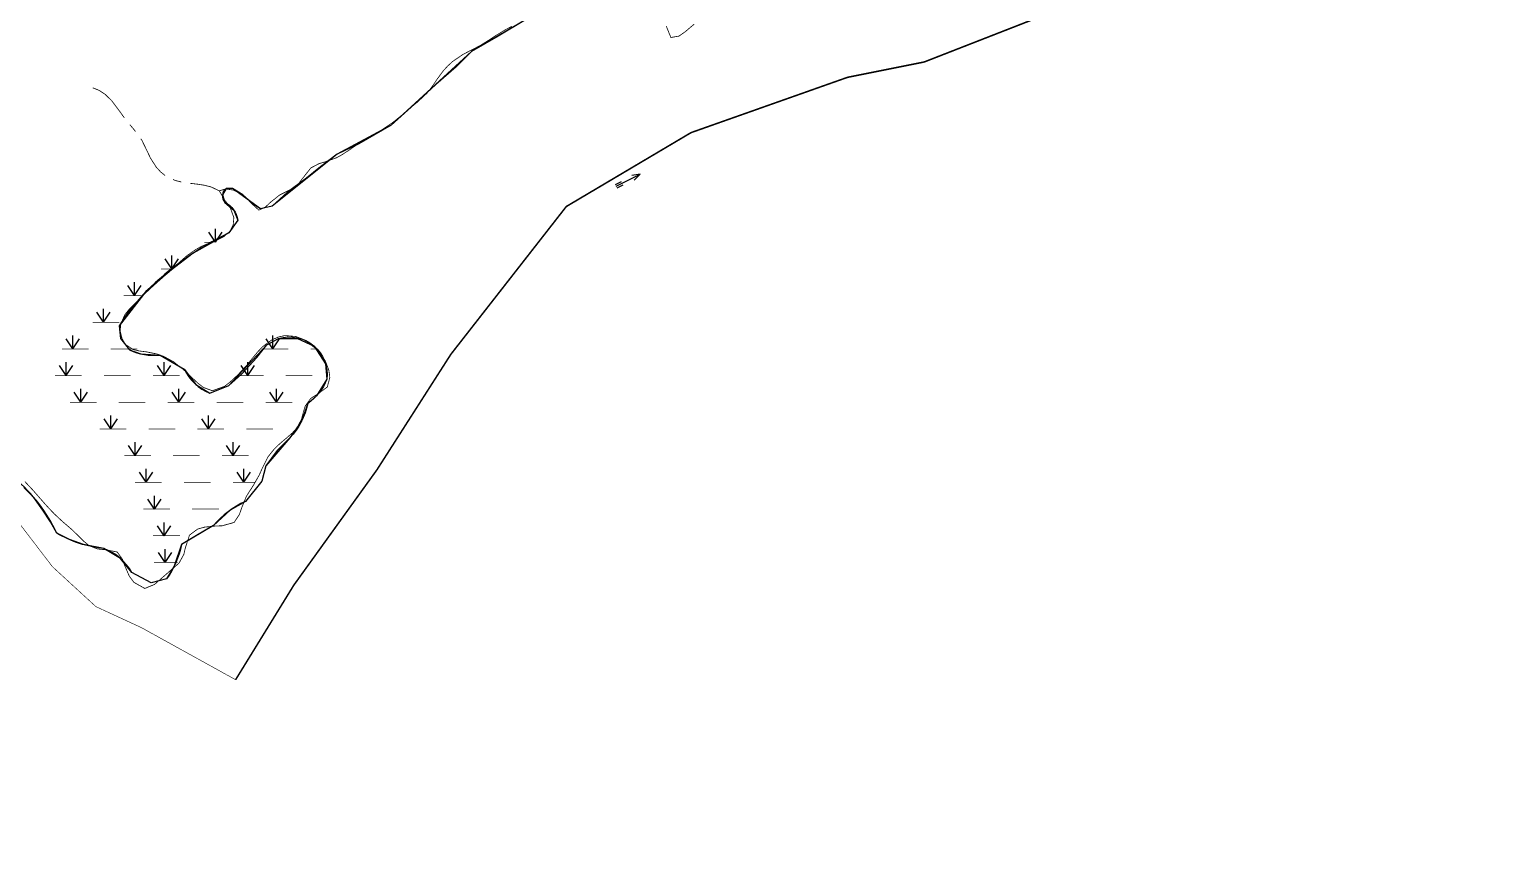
# Model space of a CAD drawing. Extents: x 204834 to 208707, y 4853033 to 4855981.
# Drawn here: x 207930.9 to 208263, y 4853033.3 to 4853220.5 of the extents above; entities that cross this region are included whole.
import ezdxf

# ---------------------------------------------------------------- set-up
doc = ezdxf.new("R2010")
doc.units = 0
doc.header["$LTSCALE"] = 1.5
doc.header["$MEASUREMENT"] = 0
for name, color, linetype in [('CD-MALHA-LOTES', 40, 'CONTINUOUS'), ('HD-ALAGADO-BREJO', 170, 'CONTINUOUS'), ('HD-CURSO-INTER', 170, 'CONTINUOUS'), ('HD-CURSO-PERENE', 170, 'CONTINUOUS'), ('HD-TXT-PERENE', 170, 'CONTINUOUS'), ('LM-LIM-SETOR-FISCAL', 7, 'CONTINUOUS'), ('LM-LIMITE-MUNICIPAL', 2, 'CONTINUOUS'), ('RU-QUADRAS', 6, 'CONTINUOUS')]:
    doc.layers.add(name, color=color, linetype=linetype)
doc.linetypes.add('Limite', pattern='A,20,-3,[130,ltypeshp.shx,S=6.35,R=0,X=0,Y=0],-3,20', length=46)

# ---------------------------------------------------------------- blocks, each defined once
blk = doc.blocks.new('COD035', base_point=(205760.96, 4854542.39))
at = {"layer": 'HD-TXT-PERENE'}
for p, q in [((205760.96, 4854542.795731), (205762.46, 4854542.795731)), ((205760.96, 4854542.395731), (205766.96, 4854542.395731)), ((205760.96, 4854541.995731), (205762.46, 4854541.995731))]:
    blk.add_line(p, q, dxfattribs=at)
blk.add_lwpolyline([(205765.16, 4854541.795731), (205766.96, 4854542.395731), (205765.16, 4854542.995731)], dxfattribs=at)
blk = doc.blocks.new('*X23')
at = {"layer": 'HD-ALAGADO-BREJO'}
for points in [[(207972.700657, 4853172.631407), (207971.199897, 4853174.880901)], [(207972.700657, 4853172.631407), (207972.699644, 4853175.631407)], [(207972.700657, 4853172.631407), (207974.199897, 4853174.881914)], [(207962.946453, 4853166.631156), (207961.445802, 4853168.880722)], [(207962.946453, 4853166.631156), (207962.945585, 4853169.631155)], [(207962.946453, 4853166.631156), (207964.445802, 4853168.881589)], [(207954.549197, 4853160.630856), (207953.04871, 4853162.880532)], [(207954.549197, 4853160.630856), (207954.548548, 4853163.630856)], [(207954.549197, 4853160.630856), (207956.04871, 4853162.88118)], [(207947.570022, 4853154.630648), (207947.5695, 4853157.630648)], [(207947.570022, 4853154.630648), (207946.06963, 4853156.880387)], [(207947.570022, 4853154.630648), (207949.06963, 4853156.880908)], [(207940.675835, 4853148.630383), (207940.675509, 4853151.630383)], [(207985.636788, 4853148.630884), (207985.6364, 4853151.630884)], [(207940.675835, 4853148.630383), (207939.175591, 4853150.88022)], [(207940.675835, 4853148.630383), (207942.175591, 4853150.880545)], [(207985.636788, 4853148.630884), (207984.136497, 4853150.88069)], [(207985.636788, 4853148.630884), (207987.136497, 4853150.881078)], [(207939.152237, 4853142.630268), (207937.652052, 4853144.880145)], [(207939.152237, 4853142.630268), (207939.15199, 4853145.630268)], [(207939.152237, 4853142.630268), (207940.652052, 4853144.880392)], [(207961.152237, 4853142.632075), (207959.652052, 4853144.881952)], [(207961.152237, 4853142.632075), (207961.15199, 4853145.632075)], [(207961.152237, 4853142.632075), (207962.652052, 4853144.882198)], [(207980.030985, 4853142.630722), (207978.53076, 4853144.880572)], [(207980.030985, 4853142.630722), (207980.030685, 4853145.630722)], [(207980.030985, 4853142.630722), (207981.53076, 4853144.880872)], [(207942.474106, 4853136.630218), (207940.973967, 4853138.880125)], [(207942.474106, 4853136.630218), (207942.47392, 4853139.630218)], [(207942.474106, 4853136.630218), (207943.973967, 4853138.880311)], [(207964.474106, 4853136.631583), (207962.973967, 4853138.88149)], [(207964.474106, 4853136.631583), (207964.47392, 4853139.631583)], [(207964.474106, 4853136.631583), (207965.973967, 4853138.881676)], [(207986.474106, 4853136.632948), (207984.973966, 4853138.882855)], [(207986.474106, 4853136.632948), (207986.47392, 4853139.632948)], [(207986.474106, 4853136.632948), (207987.973966, 4853138.883041)], [(207949.164272, 4853130.630268), (207947.664118, 4853132.880165)], [(207949.164272, 4853130.630268), (207949.164067, 4853133.630268)], [(207949.164272, 4853130.630268), (207950.664118, 4853132.88037)], [(207971.164272, 4853130.63177), (207969.664118, 4853132.881668)], [(207971.164272, 4853130.63177), (207971.164067, 4853133.63177)], [(207971.164272, 4853130.63177), (207972.664118, 4853132.881873)], [(207954.699144, 4853124.630317), (207953.198966, 4853126.880199)], [(207954.699144, 4853124.630317), (207954.698907, 4853127.630317)], [(207954.699144, 4853124.630317), (207956.198966, 4853126.880436)], [(207976.699144, 4853124.632057), (207975.198966, 4853126.881938)], [(207976.699144, 4853124.632057), (207976.698907, 4853127.632057)], [(207976.699144, 4853124.632057), (207978.198966, 4853126.882175)], [(207957.136906, 4853118.630327), (207957.136647, 4853121.630327)], [(207979.136906, 4853118.632231), (207979.136647, 4853121.632231)], [(207957.136906, 4853118.630327), (207955.636712, 4853120.880197)], [(207957.136906, 4853118.630327), (207958.636712, 4853120.880457)], [(207979.136906, 4853118.632231), (207977.636712, 4853120.882101)], [(207979.136906, 4853118.632231), (207980.636712, 4853120.882361)], [(207958.981441, 4853112.630337), (207957.481224, 4853114.880193)], [(207958.981441, 4853112.630337), (207958.981152, 4853115.630337)], [(207958.981441, 4853112.630337), (207960.481224, 4853114.880482)], [(207961.211064, 4853106.630477), (207959.710712, 4853108.880242)], [(207961.211064, 4853106.630477), (207961.210595, 4853109.630477)], [(207961.211064, 4853106.630477), (207962.710712, 4853108.880711)], [(207961.375756, 4853100.630538), (207959.87532, 4853102.880248)], [(207961.375756, 4853100.630538), (207961.375175, 4853103.630538)], [(207961.375756, 4853100.630538), (207962.87532, 4853102.880829)]]:
    blk.add_lwpolyline(points, dxfattribs=at)
at = {"layer": 'HD-ALAGADO-BREJO', "const_width": 0.13}
for points in [[(207970.200657, 4853172.630564), (207971.200657, 4853172.630901)], [(207971.200657, 4853172.630901), (207971.957134, 4853172.630581)], [(207960.446453, 4853166.630433), (207961.446453, 4853166.630722)], [(207961.446453, 4853166.630722), (207962.446453, 4853166.631011)], [(207962.446453, 4853166.631011), (207962.843173, 4853166.630457)], [(207952.049197, 4853160.630316), (207953.049197, 4853160.630532)], [(207953.049197, 4853160.630532), (207956.049196, 4853160.63118)], [(207956.049196, 4853160.63118), (207956.343499, 4853160.630359)], [(207945.070022, 4853154.630213), (207946.070022, 4853154.630387)], [(207946.070022, 4853154.630387), (207951.070021, 4853154.631256)], [(207938.175835, 4853148.630111), (207939.175835, 4853148.63022)], [(207939.175835, 4853148.63022), (207944.175835, 4853148.630763)], [(207949.175835, 4853148.631305), (207955.175835, 4853148.631956)], [(207983.136788, 4853148.630561), (207984.136788, 4853148.63069)], [(207984.136788, 4853148.63069), (207989.136788, 4853148.631337)], [(207994.136788, 4853148.631984), (207995.136788, 4853148.632113)], [(207995.136788, 4853148.632113), (207995.158827, 4853148.630681)], [(207936.652237, 4853142.630063), (207937.652237, 4853142.630145)], [(207937.652237, 4853142.630145), (207942.652237, 4853142.630556)], [(207947.652237, 4853142.630966), (207953.652237, 4853142.631459)], [(207958.652237, 4853142.63187), (207959.652237, 4853142.631952)], [(207959.652237, 4853142.631952), (207964.652237, 4853142.632363)], [(207977.530985, 4853142.630472), (207978.530985, 4853142.630572)], [(207978.530985, 4853142.630572), (207983.530985, 4853142.631072)], [(207988.530985, 4853142.631572), (207994.530985, 4853142.632172)], [(207939.974106, 4853136.630063), (207940.974106, 4853136.630125)], [(207940.974106, 4853136.630125), (207945.974106, 4853136.630435)], [(207950.974106, 4853136.630746), (207956.974106, 4853136.631118)], [(207961.974106, 4853136.631428), (207962.974106, 4853136.63149)], [(207962.974106, 4853136.63149), (207967.974106, 4853136.6318)], [(207972.974106, 4853136.632111), (207978.974106, 4853136.632483)], [(207983.974106, 4853136.632793), (207984.974106, 4853136.632855)], [(207984.974106, 4853136.632855), (207989.974106, 4853136.633165)], [(207946.664272, 4853130.630097), (207947.664272, 4853130.630165)], [(207947.664272, 4853130.630165), (207952.664272, 4853130.630507)], [(207957.664272, 4853130.630848), (207963.664272, 4853130.631258)], [(207968.664272, 4853130.6316), (207969.664272, 4853130.631668)], [(207969.664272, 4853130.631668), (207974.664272, 4853130.632009)], [(207979.664272, 4853130.632351), (207985.664272, 4853130.632761)], [(207952.199144, 4853124.630119), (207953.199144, 4853124.630199)], [(207953.199144, 4853124.630199), (207958.199144, 4853124.630594)], [(207963.199144, 4853124.630989), (207969.199144, 4853124.631464)], [(207974.199144, 4853124.631859), (207975.199144, 4853124.631938)], [(207975.199144, 4853124.631938), (207980.199144, 4853124.632334)], [(207954.636906, 4853118.630111), (207955.636906, 4853118.630197)], [(207955.636906, 4853118.630197), (207960.636906, 4853118.63063)], [(207965.636906, 4853118.631063), (207971.636906, 4853118.631582)], [(207976.636906, 4853118.632015), (207977.636906, 4853118.632101)], [(207977.636906, 4853118.632101), (207981.636906, 4853118.632447)], [(207981.636906, 4853118.632447), (207981.705816, 4853118.630382)], [(207956.481441, 4853112.630096), (207957.481441, 4853112.630193)], [(207957.481441, 4853112.630193), (207962.481441, 4853112.630674)], [(207967.481441, 4853112.631156), (207973.481441, 4853112.631734)], [(207958.711064, 4853106.630086), (207959.711064, 4853106.630242)], [(207959.711064, 4853106.630242), (207964.711064, 4853106.631024)], [(207958.875756, 4853100.630054), (207959.875756, 4853100.630248)], [(207959.875756, 4853100.630248), (207963.875756, 4853100.631022)], [(207963.875756, 4853100.631022), (207964.223903, 4853100.630108)]]:
    blk.add_lwpolyline(points, dxfattribs=at)

msp = doc.modelspace()

# ---------------------------------------------------------------- linework, layer by layer
at = {"layer": 'CD-MALHA-LOTES', "linetype": 'Continuous'}
msp.add_lwpolyline([(208042.04, 4853222.41), (208036.31, 4853218.98), (208030.29, 4853215.54), (208026.86, 4853212.11), (208022.27, 4853208.1), (208018.26, 4853204.38), (208012.25, 4853198.94), (208004.93, 4853194.76), (208000.06, 4853192.47), (207996.34, 4853189.61), (207993.19, 4853187.04), (207988.89, 4853183.89), (207985.46, 4853180.74), (207982.88, 4853180.17), (207981.45, 4853181.03), (207978.87, 4853183.32), (207976.58, 4853184.75), (207975.15, 4853184.75), (207974.29, 4853183.32), (207974.86, 4853181.6), (207976.86, 4853179.88), (207977.72, 4853177.59), (207975.72, 4853174.73), (207972.28, 4853172.73), (207967.7, 4853170.15), (207962.83, 4853166.43), (207957.1, 4853161.57), (207953.09, 4853156.99), (207951.09, 4853153.84), (207951.37, 4853150.98), (207953.38, 4853148.4), (207955.96, 4853147.54), (207960.25, 4853147.26), (207965.69, 4853144.11), (207968.27, 4853140.67), (207971.42, 4853138.67), (207975.72, 4853140.39), (207978.58, 4853142.96), (207982.02, 4853146.68), (207984.31, 4853149.55), (207986.89, 4853150.98), (207991.19, 4853150.98), (207994.91, 4853149.26), (207997.49, 4853145.25), (207997.77, 4853141.82), (207995.48, 4853138.1), (207993.48, 4853136.38), (207992.04, 4853132.37), (207989.47, 4853128.65), (207986.6, 4853125.79), (207984.03, 4853122.36), (207983.17, 4853118.92), (207979.44, 4853114.34), (207976.01, 4853112.34), (207972.28, 4853108.91), (207968.84, 4853106.9), (207965.12, 4853104.61), (207963.4, 4853099.75), (207961.68, 4853096.89), (207958.25, 4853096.03), (207953.95, 4853098.32), (207951.37, 4853101.47), (207947.65, 4853103.75), (207943.07, 4853104.61), (207939.92, 4853105.76), (207937.05, 4853107.19), (207935.62, 4853109.76), (207933.9, 4853112.34), (207931.9, 4853115.2), (207929.61, 4853117.49)], dxfattribs=at)
at = {"layer": 'HD-CURSO-INTER', "const_width": 0.18}
for points in [[(207945.12, 4853207.38), (207946.05, 4853207)], [(207946.05, 4853207), (207946.6, 4853206.77)], [(207946.6, 4853206.77), (207947.77, 4853206)], [(207947.77, 4853206), (207947.86, 4853205.95)], [(207947.86, 4853205.95), (207949.22, 4853204.63)], [(207949.22, 4853204.63), (207949.37, 4853204.48)], [(207949.37, 4853204.48), (207951.05, 4853202.26)], [(207951.05, 4853202.26), (207951.17, 4853202.1)], [(207951.17, 4853202.1), (207951.64, 4853201.44)], [(207951.64, 4853201.44), (207952.04, 4853200.87)], [(207952.04, 4853200.87), (207952.23, 4853200.64)], [(207953.47, 4853199.07), (207953.53, 4853199)], [(207953.53, 4853199), (207954.12, 4853198.31)], [(207954.12, 4853198.31), (207954.51, 4853197.85)], [(207954.51, 4853197.85), (207954.74, 4853197.53)], [(207955.92, 4853195.91), (207956.17, 4853195.57)], [(207956.17, 4853195.57), (207957.3, 4853193.25)], [(207957.3, 4853193.25), (207957.48, 4853192.89)], [(207957.48, 4853192.89), (207957.73, 4853192.35)], [(207957.73, 4853192.35), (207958.12, 4853191.53)], [(207958.12, 4853191.53), (207959.25, 4853189.77)], [(207959.25, 4853189.77), (207959.39, 4853189.55)], [(207959.39, 4853189.55), (207959.89, 4853189.01)], [(207959.89, 4853189.01), (207960.42, 4853188.42)], [(207960.42, 4853188.42), (207961.37, 4853187.67)], [(207963.15, 4853186.77), (207963.7, 4853186.51)], [(207963.7, 4853186.51), (207965.05, 4853186.19)], [(207967.03, 4853185.89), (207968.02, 4853185.77)], [(207968.02, 4853185.77), (207968.81, 4853185.68)], [(207968.81, 4853185.68), (207970, 4853185.49)], [(207970, 4853185.49), (207970.32, 4853185.44)], [(207970.32, 4853185.44), (207970.97, 4853185.27)], [(207970.97, 4853185.27), (207971.77, 4853185.06)], [(207971.77, 4853185.06), (207972.83, 4853184.55)], [(207972.83, 4853184.55), (207973.58, 4853184.2)], [(207973.58, 4853184.2), (207973.58, 4853184.2)]]:
    msp.add_lwpolyline(points, dxfattribs=at)
at = {"layer": 'HD-CURSO-PERENE', "const_width": 0.18}
for points in [[(208039.37, 4853221.18), (208038.03, 4853220.5), (208035.71, 4853219.09), (208034.46, 4853218.26), (208032.28, 4853216.9), (208030.95, 4853216.2), (208029.61, 4853215.52), (208028.29, 4853214.82), (208026.08, 4853213.31), (208024.96, 4853212.29), (208023.94, 4853211.18), (208022.46, 4853209.16), (208021.63, 4853207.91), (208020.33, 4853206.2), (208018.15, 4853204.16), (208016.97, 4853203.21), (208015.38, 4853201.88), (208014.24, 4853200.9), (208012.63, 4853199.6), (208010.14, 4853197.93), (208008.85, 4853197.16), (208006.79, 4853195.94), (208004.24, 4853194.35), (208002.54, 4853193.21), (208001.28, 4853192.38), (207999.97, 4853191.65), (207997.46, 4853190.74), (207995.99, 4853190.3), (207994.18, 4853189.35), (207992.3, 4853186.98), (207991.4, 4853185.78), (207989.87, 4853184.61), (207987.15, 4853183.26), (207985.19, 4853181.7), (207983.95, 4853180.56), (207982.48, 4853179.85), (207980.62, 4853181.55), (207979.46, 4853182.89), (207976.83, 4853184.35), (207975.04, 4853184.63), (207973.58, 4853184.2), (207974.82, 4853182.08), (207975.98, 4853180.59), (207976.86, 4853178.16), (207976.71, 4853176.59), (207976.06, 4853175.22), (207974.6, 4853173.88), (207973.26, 4853173.21), (207971.81, 4853172.66), (207969.49, 4853171.66), (207968.18, 4853170.92), (207966.23, 4853169.55), (207963.98, 4853167.58), (207962.88, 4853166.55), (207961.02, 4853164.84), (207959.89, 4853163.84), (207958.23, 4853162.35), (207956.06, 4853160.31), (207954.99, 4853159.26), (207953.26, 4853157.49), (207952.31, 4853156.29), (207951.38, 4853154.14), (207951.32, 4853152.56), (207951.7, 4853151), (207952.46, 4853149.66), (207954.18, 4853148.51), (207955.65, 4853148.17), (207957.22, 4853147.97), (207959.64, 4853147.48), (207961.07, 4853146.96), (207963.33, 4853145.73), (207965.61, 4853143.9), (207966.72, 4853142.86), (207968.78, 4853140.91), (207970.04, 4853139.95), (207972.03, 4853139.23), (207974.74, 4853140.2), (207976.03, 4853141.2), (207977.81, 4853142.86), (207979.82, 4853145.04), (207981.36, 4853146.94), (207982.32, 4853148.09), (207983.37, 4853149.18), (207985.42, 4853150.68), (207986.83, 4853151.3), (207988.31, 4853151.64), (207990.75, 4853151.44), (207992.17, 4853150.9), (207993.51, 4853150.13), (207995.6, 4853148.42), (207997.39, 4853146.01), (207998.22, 4853143.86), (207998.44, 4853142.25), (207997.88, 4853140.07), (207995.46, 4853138.33), (207994.15, 4853137.51), (207992.9, 4853135.77), (207992.47, 4853134.31), (207992.06, 4853132.81), (207991, 4853130.81), (207989.98, 4853129.71), (207988.82, 4853128.7), (207987.07, 4853127.21), (207985.98, 4853126.17), (207984.53, 4853124.36), (207983.19, 4853121.68), (207982.58, 4853120.3), (207981.31, 4853118.05), (207979.7, 4853115.53), (207978.63, 4853112.93), (207978.11, 4853111.42), (207976.93, 4853109.61), (207974.24, 4853108.86), (207972.58, 4853108.79), (207970.25, 4853108.55), (207968.72, 4853108.12), (207966.88, 4853106.76), (207965.96, 4853103.94), (207965.61, 4853102.43), (207964.54, 4853100.48), (207962.25, 4853098.49), (207960.23, 4853096.72), (207958.99, 4853095.65), (207956.83, 4853094.76), (207954.37, 4853096.14), (207953.35, 4853097.52), (207952.35, 4853099.81), (207951.81, 4853101.32), (207950.63, 4853102.96), (207947.8, 4853103.49), (207946.2, 4853103.64), (207944.29, 4853104.41), (207943.12, 4853105.36), (207942.03, 4853106.46), (207940.42, 4853108.01), (207938.16, 4853109.96), (207936.45, 4853111.56), (207935.42, 4853112.64), (207934.4, 4853113.75), (207932.64, 4853115.76), (207931.65, 4853116.89), (207929.88, 4853118.78)], [(208080.38, 4853221.7), (208078.37, 4853219.99), (208076.95, 4853219), (208075.14, 4853218.69), (208074.09, 4853221.25)]]:
    msp.add_lwpolyline(points, dxfattribs=at)
at = {"layer": 'LM-LIM-SETOR-FISCAL', "linetype": 'Limite', "ltscale": 0.1, "const_width": 0.13, "flags": 128}
msp.add_lwpolyline([(208132.13, 4853213.19), (208114.89, 4853209.76), (208079.6, 4853197.34), (208051.55, 4853180.72), (208025.58, 4853147.48), (208008.96, 4853121.51), (207990.27, 4853095.54), (207977.18, 4853074.27), (207977.18, 4853074.27), (207977.25, 4853074.22), (207977.18, 4853074.27), (207956.1, 4853085.93), (207945.82, 4853090.68), (207936.07, 4853099.64), (207925.79, 4853113.08), (207912.87, 4853122.04), (207901.27, 4853129.42), (207885.99, 4853134.43), (207866.22, 4853130.48), (207857.06, 4853117.3), (207855.74, 4853109.65), (207854.29, 4853104.12), (207849.81, 4853098.58), (207843.48, 4853094.63), (207832.35, 4853091.47), (207826.81, 4853088.04), (207822.46, 4853090.02), (207820.49, 4853094.5), (207817.85, 4853098.72), (207811.26, 4853102.27), (207805.07, 4853103.59), (207799.14, 4853104.38), (207790.7, 4853104.38), (207787.01, 4853100.03), (207786.62, 4853093.31), (207788.2, 4853087.12), (207790.57, 4853079.61), (207790.97, 4853071.24), (207790.84, 4853064.52), (207788.33, 4853057.66), (207782.8, 4853050.28), (207778.71, 4853047.25), (207773.44, 4853045.67), (207762.04, 4853043.3), (207754.13, 4853041.45), (207747.15, 4853035.92), (207736.87, 4853033.41), (207724.88, 4853033.81), (207719.34, 4853036.97), (207718.29, 4853046.46), (207718.15, 4853057.73), (207718.02, 4853064.06), (207716.7, 4853070.78), (207713.41, 4853075.39), (207708.27, 4853076.71), (207703.66, 4853075.26), (207699.7, 4853071.57), (207695.82, 4853066.3), (207691.07, 4853063.26), (207679.08, 4853063.26), (207668.54, 4853066.43), (207663.92, 4853071.17), (207660.23, 4853076.31), (207656.54, 4853081.71), (207653.12, 4853086.99), (207651.8, 4853094.76), (207650.35, 4853101.35), (207645.47, 4853108.07), (207638.75, 4853112.42), (207633.48, 4853114.13), (207625.51, 4853116.05), (207616.55, 4853118.55), (207607.72, 4853121.45), (207599.15, 4853123.03), (207589.26, 4853124.48), (207579.64, 4853122.9), (207567.98, 4853122.5), (207563.63, 4853123.29), (207559.41, 4853125.53), (207549.66, 4853131.07), (207540.31, 4853134.1), (207534.9, 4853135.16), (207526.34, 4853135.42), (207517.37, 4853134.63), (207509.86, 4853132.26), (207501.03, 4853132.12), (207496.16, 4853134.1), (207489.44, 4853138.19), (207485.09, 4853140.95), (207483.24, 4853145.3), (207433.38, 4853135.75), (207434.67, 4853127.72), (207426.82, 4853124.81), (207415.73, 4853122.98), (207396.77, 4853120.95), (207392.49, 4853119.11), (207387.47, 4853118.39), (207381.3, 4853117.24), (207376.56, 4853116.38), (207369.1, 4853115.23), (207357.97, 4853112.75), (207344.5, 4853111.15), (207333.42, 4853111.36), (207328.77, 4853111.37), (207320.7, 4853109.57), (207319.42, 4853105.86), (207317.92, 4853104.36), (207313.42, 4853103), (207306.84, 4853102), (207303.18, 4853099.75), (207300.74, 4853099.94), (207297.24, 4853101.27), (207294.36, 4853102.41), (207290.13, 4853102.41), (207285.91, 4853101.58), (207283.75, 4853100.66), (207281.89, 4853098.7), (207278.14, 4853097.67), (207267.11, 4853095.09), (207250.59, 4853091.4), (207242.24, 4853089.87), (207232.02, 4853089.01), (207225.74, 4853087.76), (207218.42, 4853086.81), (207208.78, 4853084.88), (207201.06, 4853083.36), (207192.55, 4853081.52), (207188.75, 4853080.47), (207183.81, 4853079.34), (207181.54, 4853078.81), (207178.97, 4853078.21), (207175.42, 4853077.24), (207161.51, 4853073.61), (207134.62, 4853067.5), (207121.18, 4853063.43), (207109.77, 4853060.98), (207083.02, 4853055.24), (207071.92, 4853053.66), (207063.04, 4853052.2), (207057.57, 4853051.22), (207048.59, 4853049.32), (207041.5, 4853047.9), (207028.02, 4853045.07), (207018.95, 4853043.22), (207009.04, 4853041.02), (207007.25, 4853052.87), (207006.42, 4853057.28), (207004.98, 4853065.92), (207003.06, 4853076.97), (207001.71, 4853082.51), (207000.15, 4853089.03), (206998.25, 4853095.75), (206995.98, 4853101.99), (206993.74, 4853107.81), (206987.39, 4853105.57), (206977.81, 4853100.47), (206967.6, 4853097.61), (206962.59, 4853093.58), (206958.92, 4853089.46), (206955.6, 4853082.5), (206950.01, 4853078.17), (206943.28, 4853074.5), (206936.66, 4853071.45), (206932.61, 4853069.6), (206929.01, 4853068.36), (206924.61, 4853067.87), (206920.58, 4853068.19), (206915.12, 4853068.72), (206902.95, 4853070.8), (206891.38, 4853067.85), (206880.4, 4853065.73), (206872.64, 4853064.04), (206858.24, 4853060.22), (206847.8, 4853057.54), (206840.17, 4853055.43), (206828.46, 4853052.32), (206822.53, 4853050.63), (206811.52, 4853047.66), (206803.01, 4853045.24), (206783.97, 4853039.27), (206779.35, 4853035.22), (206768.83, 4853039.64), (206726.11, 4853063.48), (206713.2, 4853068.45), (206676.44, 4853090.31), (206672.42, 4853095.9), (206668.43, 4853097.71), (206665.78, 4853098.35), (206614.27, 4853094.76), (206560.2, 4853092.06), (206527.07, 4853088.1), (206526.63, 4853090.28), (206436.89, 4853085.62), (206403.59, 4853083.9), (206378.69, 4853082.54), (206306.59, 4853077.18), (206281.43, 4853073.09), (206250.76, 4853068.13), (206249.32, 4853067.81), (206241.73, 4853106.06), (206174.74, 4853099.25), (206115.25, 4853096.39), (206097.24, 4853093.29), (206088.22, 4853093.5), (206047.56, 4853092.24), (205987.11, 4853086.63), (205973.22, 4853086.23), (205954.27, 4853084.91), (205875.14, 4853081.42), (205864.61, 4853080.53), (205796.33, 4853076.78), (205791.35, 4853076.88), (205760.46, 4853075.4), (205708.12, 4853073.2), (205697.96, 4853072.98), (205694.02, 4853072.84), (205648.48, 4853073.83), (205657.67, 4853139.89), (205663.09, 4853176.52), (205673.5, 4853240.08), (205679.81, 4853273), (205682.39, 4853291.1), (205686.45, 4853319.25), (205690.23, 4853344.16), (205693.06, 4853366.18), (205695.8, 4853385.06), (205698.77, 4853405.47), (205701.84, 4853427.15), (205703.38, 4853440.04), (205705.6, 4853461.25), (205707.13, 4853485.05), (205708.09, 4853504.93), (205707.25, 4853529.87), (205706.63, 4853547.82), (205704.33, 4853573.07), (205701.82, 4853593.22), (205697.65, 4853618.26), (205692.43, 4853645.81), (205685.96, 4853670.23), (205679.7, 4853691.73), (205670, 4853719.35), (205658.78, 4853745.51), (205610.54, 4853829.65), (205562.78, 4853902.04), (205476.94, 4854024.43), (205418.69, 4854109.18), (205356.81, 4854200.14), (205285.27, 4854304.56), (205232.63, 4854379.82), (205148.32, 4854500.33), (205059.6, 4854625.34), (204995.99, 4854716.47), (204934.98, 4854801.22), (204887.55, 4854871.19), (204871.08, 4854893.76), (204835.64, 4854946.28), (204834.25, 4854948.2), (204845.64, 4854959.83), (204876.75, 4854964.71), (204914.35, 4854970.84), (204996.87, 4854983.31), (205090.66, 4854997.71), (205105.98, 4854999.94), (205187.94, 4855012.05), (205245.94, 4855021.11), (205272.68, 4855025.85), (205289.82, 4855028.52), (205353.63, 4855038.1), (205379.87, 4855044.32), (205380.17, 4855053.59), (205399.55, 4855054.95), (205426.54, 4855056.03), (205437.99, 4855056.62), (205499.63, 4855060.67), (205539.31, 4855063.19), (205567.09, 4855064.98), (205582.41, 4855066.09), (205635.91, 4855070), (205692.95, 4855073.42), (205739.37, 4855076.32), (205755.85, 4855076.88), (205779.09, 4855078.91), (205796.39, 4855080.33), (205832.27, 4855082.2), (205855.36, 4855083.58), (205884.96, 4855084.97), (205904.85, 4855085.43), (205945.85, 4855088.06), (205975.45, 4855089.94), (205990.04, 4855090.61), (206010.45, 4855091.62), (206021.42, 4855091.93), (206022.38, 4855094.63), (206023.19, 4855099.07), (206023.73, 4855105.32), (206023.73, 4855114.57), (206023.61, 4855122.77), (206023.73, 4855128.91), (206023.31, 4855148.74), (206059.09, 4855155.08), (206090.43, 4855139.24), (206138.56, 4855111.07), (206178.75, 4855088.19), (206206.79, 4855072.52), (206222.46, 4855062.86), (206230.38, 4855057.64), (206237.19, 4855052.51), (206245.02, 4855046.96), (206277.61, 4855028.92), (206315.11, 4855009.06), (206322.43, 4855004.94), (206334.61, 4854998.15), (206344.05, 4854991.94), (206370.01, 4854978.16), (206377.13, 4854974.52), (206383.62, 4854970.88), (206391.86, 4854965.97), (206400.96, 4854960.99), (206409.67, 4854956.24), (206418.06, 4854951.81), (206428.03, 4854946.58), (206436.74, 4854941.99), (206446.39, 4854936.45), (206454.94, 4854931.86), (206463.33, 4854927.27), (206473.94, 4854921.41), (206483.44, 4854916.66), (206493.49, 4854911.28), (206502.2, 4854906.53), (206509.16, 4854902.73), (206517.55, 4854899.17), (206528.48, 4854896), (206549.69, 4854889.67), (206564.41, 4854883.97), (206567.2, 4854879.08), (206570.83, 4854883.26), (206576.05, 4854891.17), (206582.86, 4854902.57), (206588.24, 4854910.17), (206594.1, 4854919.67), (206601.38, 4854929.09), (206611.99, 4854937.95), (206625.76, 4854949.98), (206640.32, 4854965.18), (206646.34, 4854973.73), (206650.93, 4854980.7), (206656.31, 4854989.4), (206659.8, 4854993.84), (206666.37, 4855000.56), (206674.91, 4855008.32), (206682.51, 4855016.24), (206687.1, 4855021.3), (206689.8, 4855026.21), (206695.97, 4855035.87), (206702.46, 4855046.95), (206709.74, 4855060.01), (206715.44, 4855068.88), (206721.77, 4855075.21), (206727.79, 4855082.65), (206732.22, 4855088.66), (206736.5, 4855097.05), (206739.58, 4855106.79), (206740.85, 4855116.29), (206741.17, 4855125.63), (206741.64, 4855134.02), (206741.17, 4855142.09), (206742.12, 4855150.72), (206742.75, 4855160.06), (206742.43, 4855173.36), (206743.07, 4855183.81), (206745.76, 4855192.36), (206748.45, 4855197.74), (206758.11, 4855205.5), (206768.24, 4855208.82), (206775.2, 4855210.56), (206778.84, 4855212.3), (206783.44, 4855216.26), (206786.6, 4855221.64), (206789.29, 4855225.29), (206792.14, 4855229.4), (206795.63, 4855232.73), (206801.01, 4855234.47), (206808.45, 4855236.21), (206816.52, 4855237.63), (206822.22, 4855240.17), (206827.6, 4855242.54), (206831.4, 4855244.28), (206836.63, 4855244.44), (206839.95, 4855243.97), (206842.19, 4855243.65), (206845.62, 4855240.46), (206849.62, 4855235.99), (206854.58, 4855232.12), (206859.64, 4855229.78), (206864.76, 4855227.39), (206870.2, 4855225.04), (206874.73, 4855222.3), (206878.92, 4855219.29), (206882.98, 4855215.83), (206887.98, 4855212.7), (206893.95, 4855209.85), (206900.29, 4855207.85), (206907.15, 4855206.19), (206913.73, 4855205.04), (206920.81, 4855203.6), (206927.56, 4855201.94), (206933.6, 4855200.48), (206939.89, 4855199.17), (206945.67, 4855197.5), (206951.88, 4855196.77), (206955.65, 4855197.17), (206957.31, 4855197.34), (206961.86, 4855199.66), (206966.53, 4855198.43), (206972.05, 4855197.76), (206977.41, 4855196.39), (206983.23, 4855195.87), (206988.52, 4855195.58), (206994.38, 4855194.99), (206999.44, 4855194.4), (207005.61, 4855193.62), (207012.36, 4855193.6), (207017.57, 4855195.37), (207023.03, 4855199.41), (207027.73, 4855202.05), (207032.27, 4855204.91), (207036.83, 4855207.98), (207041.71, 4855210.66), (207047.65, 4855212.46), (207053.63, 4855214.05), (207060.03, 4855216.42), (207065.62, 4855219.18), (207071.3, 4855222.28), (207076, 4855226.44), (207079.82, 4855231.03), (207081.1, 4855236.76), (207082.6, 4855241.31), (207088.02, 4855243.94), (207090.58, 4855249.59), (207089.81, 4855256.18), (207088.3, 4855261.39), (207091.68, 4855264.78), (207096.44, 4855266.15), (207101.11, 4855269.63), (207105.02, 4855274.18), (207109.74, 4855275.56), (207115.56, 4855275.11), (207120.83, 4855274.22), (207125.84, 4855273.37), (207131.74, 4855271.63), (207137.13, 4855270.1), (207140.28, 4855270.08), (207149.52, 4855272.92), (207159.75, 4855279.15), (207168.21, 4855287.16), (207178.44, 4855293.84), (207190.46, 4855299.18), (207198.91, 4855306.29), (207210.48, 4855312.52), (207226.05, 4855320.31), (207238.96, 4855331.88), (207248.75, 4855350.57), (207250.97, 4855379.94), (207256.76, 4855404.86), (207263.43, 4855423.99), (207271.89, 4855446.69), (207282.57, 4855472.94), (207294.81, 4855494.97), (207326.84, 4855524.34), (207365.56, 4855558.16), (207387.07, 4855586.87), (207407.16, 4855615.16), (207422.96, 4855638.92), (207434.53, 4855666.07), (207438.09, 4855689.65), (207436.31, 4855734.15), (207437.65, 4855776.65), (207435.87, 4855804.68), (207437.2, 4855838.5), (207442.99, 4855862.09), (207450.11, 4855888.79), (207460.34, 4855908.81), (207484.89, 4855935.84), (207514.89, 4855951.47), (207555.87, 4855955.7), (207618.39, 4855944.29), (207657.68, 4855935.84), (207679.23, 4855930.77), (207701.08, 4855927.5), (207727.34, 4855933.29), (207757.59, 4855943.08), (207797.2, 4855948.42), (207840.36, 4855943.52), (207880.86, 4855931.06), (207908.47, 4855922.08), (207928.08, 4855916.75), (207978.98, 4855907.33), (207988.92, 4855905.77), (208022.36, 4855902.14), (208058.85, 4855901.25), (208090, 4855903.03), (208114.96, 4855908.68), (208130.68, 4855913.81), (208161.85, 4855928.41), (208188.89, 4855948.62), (208218.29, 4855981.06), (208246.45, 4855971.34), (208278.32, 4855947.49), (208315.9, 4855902.87), (208367.57, 4855812.45), (208407.49, 4855740.82), (208443.9, 4855682.11), (208501.44, 4855564.09), (208520.23, 4855513.59), (208554.28, 4855420.83), (208582.46, 4855346.85), (208608.3, 4855254.08), (208634.13, 4855164.83), (208662.31, 4855069.71), (208689.32, 4854981.64), (208696.37, 4854928.8), (208702.51, 4854871.1), (208702.64, 4854844.17), (208698.6, 4854815.34), (208685.17, 4854772.09), (208669.12, 4854736.78), (208666.53, 4854731.08), (208618.81, 4854675.16), (208569.26, 4854639.06), (208558.41, 4854631.16), (208530.44, 4854622.7), (208494.29, 4854611.78), (208442.09, 4854593.13), (208386.91, 4854561.82), (208367.53, 4854543.92), (208320.55, 4854507.76), (208301.91, 4854481.66), (208287, 4854448.85), (208272.08, 4854390.69), (208264.63, 4854342.97), (208264.41, 4854341.07), (208259.41, 4854296.74), (208259.41, 4854241.19), (208259.41, 4854191.98), (208256.43, 4854122.63), (208248.97, 4854065.96), (208232.56, 4854015.63), (208216.16, 4853966.42), (208198.26, 4853911.24), (208184.84, 4853872.46), (208177.39, 4853828.47), (208173.66, 4853792.31), (208166.95, 4853749.8), (208162.4, 4853719.3), (208164.42, 4853685.56), (208172.06, 4853630.34), (208197.55, 4853545.38), (208223.89, 4853510.55), (208245.13, 4853460.42), (208259.57, 4853406.68), (208260.42, 4853403.5), (208260.52, 4853398.64), (208261.27, 4853362.72), (208252.77, 4853293.05), (208222.19, 4853252.27), (208166.97, 4853226.79)], close=True, dxfattribs=at)
at = {"layer": 'LM-LIMITE-MUNICIPAL'}
msp.add_lwpolyline([(208245.13, 4853460.42, 0.35, 0.35, 0), (208253.71, 4853436.43, 0.35, 0.35, 0), (208259.57, 4853406.68, 0.35, 0.35, 0), (208260.18, 4853403.55, 0.35, 0.35, 0), (208260.52, 4853398.64, 0.35, 0.35, 0), (208260.68, 4853396.32, 0.35, 0.35, 0), (208261.27, 4853362.72, 0.35, 0.35, 0), (208252.77, 4853293.05, 0.35, 0.35, 0), (208222.19, 4853252.27, 0.35, 0.35, 0), (208166.97, 4853226.79, 0.35, 0.35, 0), (208132.13, 4853213.19, 0.35, 0.35, 0), (208114.87, 4853209.73, 0.35, 0.35, 0), (208079.67, 4853197.29, 0.35, 0.35, 0), (208051.62, 4853180.67, 0.35, 0.35, 0), (208025.66, 4853147.43, 0.35, 0.35, 0), (208009.04, 4853121.46, 0.35, 0.35, 0), (207990.34, 4853095.5, 0.35, 0.35, 0), (207977.25, 4853074.22, 0, 0, 0)], format="xyseb", dxfattribs=at)
at = {"layer": 'RU-QUADRAS', "color": 6, "linetype": 'Continuous'}
msp.add_lwpolyline([(208042.04, 4853222.41), (208030.29, 4853215.54), (208012.25, 4853198.94), (208000.06, 4853192.47), (207985.46, 4853180.74), (207982.88, 4853180.17), (207976.58, 4853184.75), (207975.15, 4853184.75, 0.4595), (207974.86, 4853181.6, -0.256022), (207977.72, 4853177.59), (207975.72, 4853174.73, 0.080971), (207957.1, 4853161.57), (207951.09, 4853153.84), (207951.37, 4853150.98), (207953.38, 4853148.4, 0.128996), (207960.25, 4853147.26), (207965.69, 4853144.11, 0.182793), (207971.42, 4853138.67), (207975.72, 4853140.39), (207984.31, 4853149.55), (207986.89, 4853150.98, -0.541468), (207997.77, 4853141.82, -0.155598), (207993.48, 4853136.38, -0.130638), (207989.47, 4853128.65), (207984.03, 4853122.36), (207983.17, 4853118.92), (207979.44, 4853114.34, 0.108235), (207972.28, 4853108.91), (207965.12, 4853104.61, -0.100988), (207961.68, 4853096.89), (207958.25, 4853096.03), (207953.95, 4853098.32, 0.168928), (207947.65, 4853103.75, -0.110082), (207937.05, 4853107.19, 0.107409), (207927.6, 4853119.5)], format="xyb", dxfattribs=at)

# ---------------------------------------------------------------- block references
at = {"layer": 'HD-ALAGADO-BREJO'}
msp.add_blockref('*X23', (0, 0), dxfattribs=at)
at = {"layer": 'HD-TXT-PERENE', "rotation": 27}
msp.add_blockref('COD035', (208062.87, 4853185.23), dxfattribs=at)

doc.saveas('drawing.dxf')
